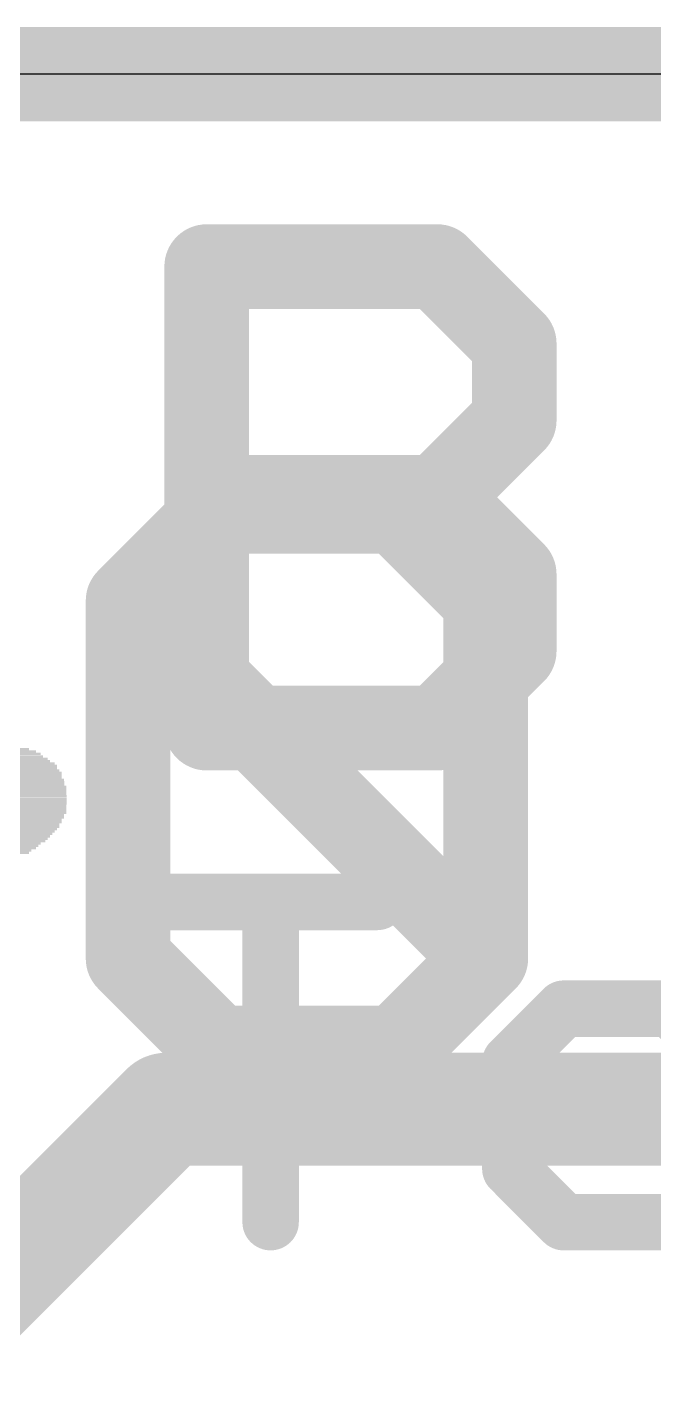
# Model space of a CAD drawing. Extents: x -3.8 to 34.1, y -4.8 to 24.4.
# Drawn here: x 8.26 to 9.953, y 14.253 to 17.907 of the extents above; entities that cross this region are included whole.
import ezdxf

# ---------------------------------------------------------------- set-up
doc = ezdxf.new("R2010")
doc.units = 0
for name, color, linetype in [('1', 12, 'CONTINUOUS'), ('16', 5, 'CONTINUOUS'), ('20', 53, 'CONTINUOUS'), ('21', 40, 'CONTINUOUS'), ('22', 6, 'CONTINUOUS')]:
    doc.layers.add(name, color=color, linetype=linetype)

# ---------------------------------------------------------------- blocks, each defined once
blk = doc.blocks.new('RECT')
blk.add_solid([(-0.5, -0.5), (0.5, -0.5), (-0.5, 0.5), (0.5, 0.5)])

msp = doc.modelspace()

# ---------------------------------------------------------------- linework, layer by layer
at = {"layer": '1'}
for points, const_width in [([(0, 17.78), (25.4, 17.78)], 0.254), ([(7.178, 13.528), (8.636, 14.986)], 0.3048), ([(8.636, 14.986), (11.342, 14.986)], 0.3048)]:
    msp.add_lwpolyline(points, dxfattribs=dict(at, const_width=const_width))
at = {"layer": '1', "const_width": 0.1524}
for points in [[(8.636, 15.0622, 1), (8.636, 14.9098)], [(8.6899, 14.9321, 1), (8.5821, 15.0399)]]:
    msp.add_lwpolyline(points, format="xyb", dxfattribs=at)
at = {"layer": '16', "const_width": 0.254}
msp.add_lwpolyline([(0, 17.78), (25.4, 17.78)], dxfattribs=at)
at = {"layer": '20'}
msp.add_line((22.86, 17.78), (2.54, 17.78), dxfattribs=at)
at = {"layer": '21'}
for points, const_width in [([(8.8019, 17.2604, 1), (8.6876, 17.2604)], 0.1143), ([(8.7448, 17.3175, 1), (8.7448, 17.2032)], 0.1143), ([(9.408, 17.3008, 1), (9.3272, 17.22)], 0.1143), ([(9.3676, 17.2032, 1), (9.3676, 17.3175)], 0.1143), ([(9.6324, 17.0528, 1), (9.5181, 17.0528)], 0.1143), ([(9.5348, 17.0123, 1), (9.6156, 17.0932)], 0.1143), ([(9.6156, 16.8047, 1), (9.5348, 16.8856)], 0.1143), ([(9.5181, 16.8451, 1), (9.6324, 16.8451)], 0.1143), ([(8.7448, 16.6947, 1), (8.7448, 16.5804)], 0.1143), ([(9.408, 16.6779, 1), (9.3272, 16.5971)], 0.1143), ([(9.3676, 16.5804, 1), (9.3676, 16.6947)], 0.1143), ([(9.3272, 16.6779, 1), (9.408, 16.5971)], 0.1143), ([(9.6324, 16.4299, 1), (9.5181, 16.4299)], 0.1143), ([(9.5348, 16.3895, 1), (9.6156, 16.4703)], 0.1143), ([(9.6156, 16.1819, 1), (9.5348, 16.2627)], 0.1143), ([(9.5181, 16.2223, 1), (9.6324, 16.2223)], 0.1143), ([(8.7448, 16.0719, 1), (8.7448, 15.9576)], 0.1143), ([(9.3676, 15.9576, 1), (9.3676, 16.0719)], 0.1143), ([(9.3272, 16.0551, 1), (9.408, 15.9743)], 0.1143), ([(8.6876, 16.0147, 1), (8.8019, 16.0147)], 0.1143), ([(8.6292, 15.5836, 1), (8.6292, 15.5074)], 0.0762), ([(8.9555, 15.5455, 1), (8.8793, 15.5455)], 0.0762), ([(9.2055, 15.5074, 1), (9.2055, 15.5836)], 0.0762), ([(9.7088, 15.2955, 1), (9.7088, 15.2193)], 0.0762), ([(9.7358, 15.2305, 1), (9.6819, 15.2844)], 0.0762), ([(10.0239, 15.2844, 1), (9.97, 15.2305)], 0.0762), ([(9.5378, 15.1403, 1), (9.5917, 15.0864)], 0.0762), ([(9.6029, 15.1134, 1), (9.5267, 15.1134)], 0.0762), ([(9.5648, 15.0074, 1), (9.5648, 14.9312)], 0.0762), ([(9.5917, 14.8522, 1), (9.5378, 14.7983)], 0.0762), ([(9.5267, 14.8253, 1), (9.6029, 14.8253)], 0.0762), ([(9.7088, 14.7193, 1), (9.7088, 14.6431)], 0.0762), ([(9.6819, 14.6543, 1), (9.7358, 14.7081)], 0.0762), ([(8.8793, 14.6812, 1), (8.9555, 14.6812)], 0.0762)]:
    msp.add_lwpolyline(points, format="xyb", dxfattribs=dict(at, const_width=const_width))
for points, const_width in [([(8.7448, 16.0147), (8.7448, 17.2604)], 0.2286), ([(8.7448, 17.2604), (9.3676, 17.2604)], 0.2286), ([(9.3676, 17.2604), (9.5752, 17.0528)], 0.2286), ([(9.5752, 17.0528), (9.5752, 16.8451)], 0.2286), ([(9.5752, 16.8451), (9.3676, 16.6375)], 0.2286), ([(8.7448, 16.6375), (9.3676, 16.6375)], 0.2286), ([(9.3676, 16.6375), (9.5752, 16.4299)], 0.2286), ([(9.5752, 16.4299), (9.5752, 16.2223)], 0.2286), ([(9.5752, 16.2223), (9.3676, 16.0147)], 0.2286), ([(9.3676, 16.0147), (8.7448, 16.0147)], 0.2286), ([(8.6292, 15.5455), (9.2055, 15.5455)], 0.1524), ([(8.9174, 14.6812), (8.9174, 15.5455)], 0.1524), ([(9.5648, 15.1134), (9.7088, 15.2574)], 0.1524), ([(9.7088, 15.2574), (9.9969, 15.2574)], 0.1524), ([(9.9969, 15.2574), (10.141, 15.1134)], 0.1524), ([(9.5648, 14.8253), (9.5648, 15.1134)], 0.1524), ([(10.141, 14.9693), (9.5648, 14.9693)], 0.1524), ([(9.7088, 14.6812), (9.5648, 14.8253)], 0.1524), ([(9.9969, 14.6812), (9.7088, 14.6812)], 0.1524)]:
    msp.add_lwpolyline(points, dxfattribs=dict(at, const_width=const_width))
at = {"layer": '22', "const_width": 0.2286}
for points in [[(8.774, 16.6001), (8.5325, 16.3586)], [(9.257, 16.6001), (8.774, 16.6001)], [(9.4985, 16.3586), (9.257, 16.6001)], [(8.5325, 16.3586), (8.5325, 15.3926)], [(9.4985, 15.3926), (8.5325, 16.3586)], [(9.4985, 15.3926), (9.4985, 16.3586)], [(8.5325, 15.3926), (8.774, 15.1511)], [(9.257, 15.1511), (9.4985, 15.3926)], [(8.774, 15.1511), (9.257, 15.1511)]]:
    msp.add_lwpolyline(points, dxfattribs=at)
at = {"layer": '22', "const_width": 0.1143}
for points in [[(8.774, 16.6573, 1), (8.774, 16.543)], [(8.8144, 16.5597, 1), (8.7336, 16.6405)], [(9.2974, 16.6405, 1), (9.2166, 16.5597)], [(9.257, 16.543, 1), (9.257, 16.6573)], [(8.5896, 16.3586, 1), (8.4753, 16.3586)], [(8.5729, 16.399, 1), (8.4921, 16.3182)], [(8.4921, 16.399, 1), (8.5729, 16.3182)], [(9.5556, 16.3586, 1), (9.4413, 16.3586)], [(9.4581, 16.3182, 1), (9.5389, 16.399)], [(8.5729, 15.433, 1), (8.4921, 15.3522)], [(9.5389, 15.3522, 1), (9.4581, 15.433)], [(9.4581, 15.3522, 1), (9.5389, 15.433)], [(8.4753, 15.3926, 1), (8.5896, 15.3926)], [(9.4413, 15.3926, 1), (9.5556, 15.3926)], [(8.774, 15.2083, 1), (8.774, 15.094)], [(8.7336, 15.1107, 1), (8.8144, 15.1915)], [(9.2166, 15.1915, 1), (9.2974, 15.1107)], [(9.257, 15.094, 1), (9.257, 15.2083)]]:
    msp.add_lwpolyline(points, format="xyb", dxfattribs=at)

# ---------------------------------------------------------------- block references
at = {"layer": '21'}
for p, xscale, yscale in [((7.4327, 15.9385), 1.7399, 0.0064), ((7.439, 15.9322), 1.7526, 0.0063), ((7.4168, 15.9576), 1.6954, 0.0063), ((7.4327, 15.9449), 1.7272, 0.0063), ((7.4264, 15.9512), 1.7145, 0.0064), ((7.4486, 15.9131), 1.7843, 0.0064), ((7.4486, 15.9068), 1.7843, 0.0063), ((7.4549, 15.8941), 1.797, 0.0063), ((7.4518, 15.9004), 1.7907, 0.0064), ((7.4422, 15.9258), 1.759, 0.0064), ((7.4486, 15.9195), 1.7717, 0.0063), ((7.4518, 15.8687), 1.8161, 0.0063), ((7.4518, 15.8623), 1.8161, 0.0064), ((7.4517, 15.8814), 1.8034, 0.0063), ((7.4549, 15.875), 1.8098, 0.0064), ((7.4549, 15.8877), 1.797, 0.0064), ((7.4486, 15.8306), 1.8351, 0.0063), ((7.4486, 15.8242), 1.8351, 0.0064), ((7.4517, 15.8433), 1.8288, 0.0063), ((7.4517, 15.8369), 1.8288, 0.0064), ((7.4549, 15.8559), 1.8224, 0.0063), ((7.4549, 15.8496), 1.8224, 0.0064), ((7.439, 15.7925), 1.8542, 0.0063), ((7.439, 15.7861), 1.8542, 0.0064), ((7.4422, 15.8052), 1.8478, 0.0063), ((7.4422, 15.7988), 1.8478, 0.0064), ((7.4454, 15.8178), 1.8415, 0.0063), ((7.4454, 15.8115), 1.8415, 0.0064), ((7.4168, 15.7544), 1.8606, 0.0063), ((7.4168, 15.748), 1.8606, 0.0064), ((7.4232, 15.7607), 1.8605, 0.0064), ((7.4263, 15.7671), 1.8542, 0.0063), ((7.4327, 15.7797), 1.8542, 0.0063), ((7.4327, 15.7734), 1.8542, 0.0064), ((7.3883, 15.7226), 1.8669, 0.0064), ((7.3946, 15.729), 1.8669, 0.0063), ((7.4041, 15.7353), 1.8606, 0.0064), ((7.4073, 15.7416), 1.8669, 0.0063), ((7.6486, 15.7163), 1.3335, 0.0063), ((7.6613, 15.7099), 1.2954, 0.0064), ((7.6677, 15.7035), 1.2573, 0.0063), ((7.6708, 15.6972), 1.2382, 0.0064), ((7.6772, 15.6909), 1.2129, 0.0063), ((7.674, 15.6845), 1.1938, 0.0064), ((7.674, 15.6782), 1.1811, 0.0063)]:
    msp.add_blockref('RECT', p, dxfattribs=dict(at, xscale=xscale, yscale=yscale))

doc.saveas('drawing.dxf')
